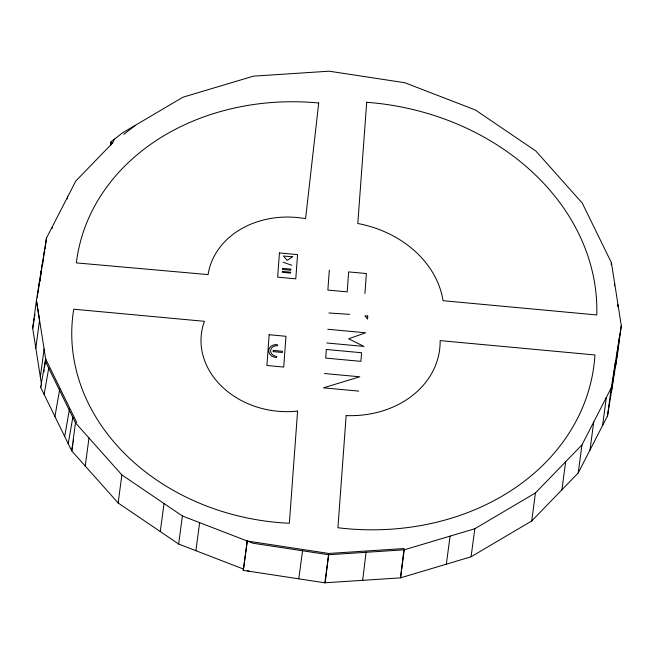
<?xml version="1.0" encoding="UTF-8"?>
<svg xmlns="http://www.w3.org/2000/svg" width="654" height="654" viewBox="0 0 654 654"><rect width="100%" height="100%" fill="white"/><g stroke="black" fill="none" stroke-linecap="round" stroke-linejoin="round"><path stroke-width="0.98" d="M329.33 270.11L327.867 290.082L347.192 291.872L348.656 271.901L366.395 273.552L364.932 293.515M110.649 145.572L110.935 141.893L122.306 132.999L182.916 97.217L253.474 76.142L329.175 71.196L404.851 82.739L475.344 109.962L535.863 151.025L582.273 203.124L611.416 262.712L621.3 325.717L617.556 353.773L607.517 415.911L578.226 472.948L531.694 521.001L471.084 556.783L400.526 577.858L324.825 582.804L243.304 570.37L247.253 541.038L328.774 553.464L404.066 548.551M325.234 582.771L328.651 554.478L324.825 582.804M362.676 580.335L366.101 552.033M403.943 549.564L400.526 577.858L404.262 549.81L474.82 528.734L535.438 492.944L581.97 444.9L611.261 387.863L621.3 325.717M41.603 385.002L32.7 328.283L36.444 300.227L46.483 238.089L75.774 181.052L112.431 143.201L114.515 139.089M37.384 297.562L37.646 295.559M37.916 293.556L39.788 279.536M39.281 285.128L39.542 283.125M39.812 281.122L41.153 271.099M39.968 281.367L40.237 279.364M40.507 277.361L42.24 264.339M42.608 264.723L44.611 249.697M44.48 253.114L44.75 251.111M45.012 249.109L46.483 238.089M35.815 348.132L39.559 320.076M52.222 228.401L52.492 226.39M40.344 376.998L44.088 348.95M247.048 542.321L247.253 541.038L243.304 570.37L243.517 569.086L178.656 544.038L118.137 502.975L71.727 450.876L40.671 387.372L40.891 386.122M43.932 371.864L44.194 369.878M44.464 367.891L45.657 358.948L76.714 422.451M67.378 198.881L67.64 196.879M110.461 145.409L110.935 141.893L112.431 143.201M36.444 300.227L46.328 363.24L75.472 422.827L71.727 450.876L72.929 444.017M85.241 466.04L88.985 437.992M118.137 502.975L121.881 474.927L75.472 422.827M160.279 531.571L164.023 503.515M178.656 544.038L182.392 515.99L121.881 474.927M195.898 550.701L199.642 522.644M446.339 564.173L450.083 536.125M471.084 556.783L474.82 528.734M531.694 521.001L535.438 492.944M561.909 489.797L565.653 461.749M578.226 472.948L581.97 444.9M611.147 264.715L611.416 262.712M589.982 450.058L593.726 422.01M614.458 285.806L614.719 283.803M617.736 306.685L617.997 304.682M602.596 425.492L606.34 397.444M607.517 415.911L611.261 387.863M611.547 390.978L615.389 362.316M615.676 365.431L619.42 337.382M298.78 578.831L302.598 550.505M32.7 328.283L34.294 318.424M34.613 316.454L34.932 314.484M40.671 387.372L45.657 358.948M44.12 394.427L48.764 367.965M54.928 416.524L59.743 389.081M64.689 436.488L69.504 409.044M68.212 443.682L72.856 417.219M73.273 442.055L73.616 440.093M133.457 126.77L134.356 126.067M123.81 134.307L135.296 125.339M404.262 549.81L328.57 554.747L252.894 543.212L182.392 515.99M328.872 312.972L349.677 314.361M327.793 329.264L365.651 332.78L348.672 338.788L364 346.432L326.787 342.982M324.548 373.532L359.79 376.802L323.46 387.838L358.735 391.108M283.076 262.189L291.749 265.287M247.269 570.541L249.149 571.261M617.245 351.762L617.556 353.773M36.395 300.578L39.51 320.427M269.162 334.725L266.906 365.496L283.713 367.058L285.978 336.287L269.162 334.725M279.43 252.951L277.656 277.141L295.788 278.817L297.57 254.635L279.43 252.951M273.217 350.43L273.127 351.623L282.389 352.49L282.479 351.288L273.217 350.43M282.397 271.443L282.332 272.317L290.613 273.086L290.678 272.211L282.397 271.443M282.618 268.369L282.536 269.456L290.817 270.225L290.899 269.137L282.618 268.369M297.595 411.08L289.362 523.249A218.779 179.866 7.6 0 1 73.763 309.203L204.424 321.318A81.922 67.354 7.6 0 0 297.595 411.08M326.313 349.473L325.684 358.09L360.918 361.36L361.556 352.735L326.313 349.473M366.698 102.286L357.803 223.504A104.534 85.944 7.6 0 1 443.069 300.709L596.767 314.958A240.19 197.475 7.6 0 0 366.698 102.286M346.154 415.584L337.922 527.753A235.865 193.919 7.6 0 0 594.927 354.967L440.142 340.62A94.797 77.94 7.6 0 1 346.154 415.584M367.744 316.029L367.523 319.087L364.924 315.768L367.744 316.029M318.711 102.989L305.59 218.665A84.66 69.602 7.6 0 0 208.078 274.598L76.346 262.892A229.701 188.851 7.6 0 1 318.711 102.989M276.699 356.43L276.438 357.558A7.856 6.458 7.6 0 1 268.704 350.356A7.856 6.458 7.6 0 1 277.386 344.683L277.484 345.737A6.515 5.355 7.6 0 0 270.601 350.487A6.515 5.355 7.6 0 0 276.699 356.43M292.371 256.818L287.18 260.447L283.501 256L292.371 256.818"/></g></svg>
